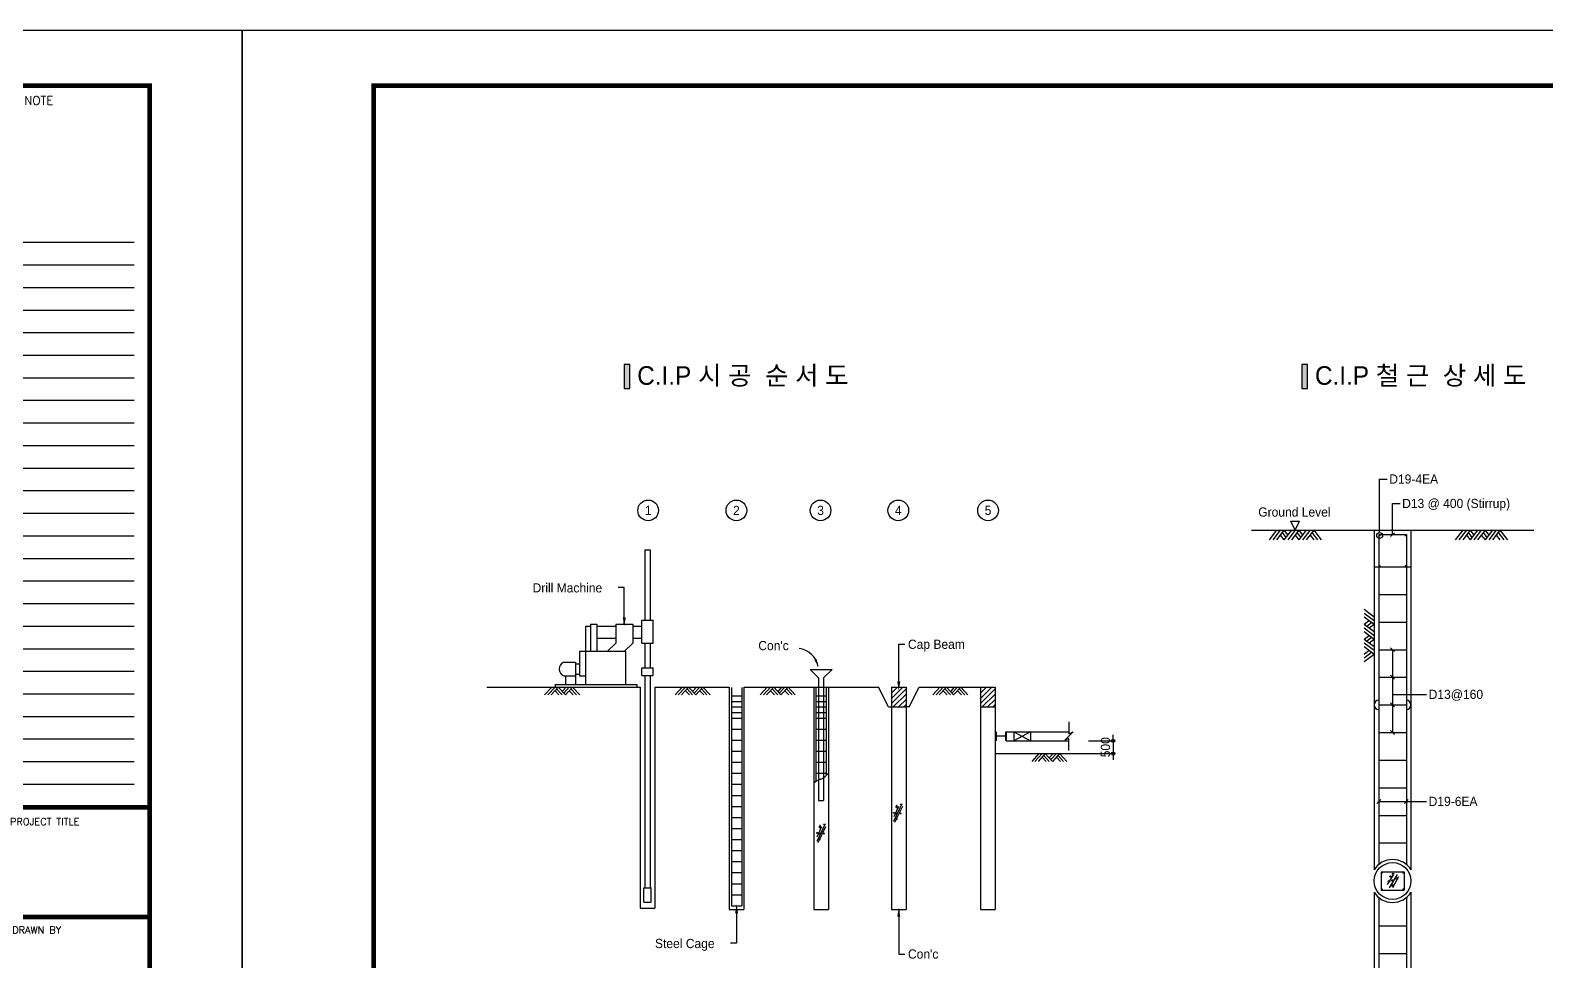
# Model space of a CAD drawing. Header units: millimetres. Extents: x 1073475 to 2890243, y -1340830 to -367733.
# Drawn here: x 2771813 to 2776751, y -370766 to -367733 of the extents above; entities that cross this region are included whole.
import ezdxf
from ezdxf.enums import TextEntityAlignment as Align

# ---------------------------------------------------------------- set-up
doc = ezdxf.new("R2010")
doc.units = ezdxf.units.MM
doc.header["$LTSCALE"] = 50
doc.header["$PDMODE"] = 3
doc.header["$PDSIZE"] = 100
doc.linetypes.add('CENTER2', pattern=[28.575, 19.05, -3.175, 3.175, -3.175])
doc.linetypes.add('HIDDEN2', pattern=[4.7625, 3.175, -1.5875])
doc.layers.get('Defpoints').update_dxf_attribs({"color": 151})
for name, color, linetype in [('1', 1, 'Continuous'), ('11', 11, 'Continuous'), ('4', 4, 'Continuous'), ('5', 6, 'CENTER2'), ('6', 6, 'Continuous'), ('A-SYM', 7, 'Continuous'), ('C-DIM', 7, 'Continuous'), ('C-DIM-1', 9, 'Continuous'), ('DIM', 7, 'Continuous'), ('LIB', 7, 'Continuous'), ('MWO', 5, 'Continuous'), ('TEX', 3, 'Continuous'), ('TEXT', 3, 'Continuous'), ('TEXT1', 7, 'Continuous'), ('TITLE-2', 3, 'Continuous')]:
    doc.layers.add(name, color=color, linetype=linetype)
doc.styles.add('RXHG', font='arial.ttf')
doc.styles.add('RXHS', font='SIMPLEX.SHX', dxfattribs={"bigfont": 'WHGTXT.SHX'})
doc.styles.add('돋움', font='')
doc.styles.get('돋움').set_extended_font_data('Dotum')
doc.dimstyles.new('SAM-상', dxfattribs={"dimscale": 0.1, "dimtxt": 300, "dimasz": 100, "dimexe": 70, "dimexo": 0, "dimgap": 100, "dimtad": 1, "dimdec": 0, "dimzin": 0, "dimdsep": 46, "dimlunit": 6, "dimtxsty": '돋움', "dimblk": 'ORIGIN', "dimcen": 100, "dimclrd": 8, "dimclre": 8, "dimclrt": 1, "dimadec": 0, "dimazin": 0, "dimtfac": 1, "dimtdec": 0, "dimtix": 1, "dimtmove": 2, "dimatfit": 3, "dimfxl": 70, "dimtolj": 1, "dimtzin": 0, "dimlwd": -1, "dimlwe": -1, "dimarcsym": 0})

# ---------------------------------------------------------------- blocks, each defined once
blk = doc.blocks.new('dbox')
at = {"layer": '11'}
for p, q in [((4288, 57600), (81088, 57600)), ((4288, 1800), (4288, 57600)), ((81088, 57600), (81088, 1800))]:
    blk.add_line(p, q, dxfattribs=at)
at = {"layer": '11', "const_width": 150}
blk.add_lwpolyline([(81088, 1800), (4288, 1800), (4288, 57600), (81088, 57600)], close=True, dxfattribs=at)
for points in [[(81088, 34076), (74675, 34076)], [(81088, 30501), (74675, 30501)]]:
    blk.add_lwpolyline(points, dxfattribs=at)
at = {"layer": '4'}
for p, q in [((80586, 52479), (75119, 52479)), ((80586, 51743), (75119, 51743)), ((80586, 51007), (75119, 51007)), ((80586, 50271), (75119, 50271)), ((80586, 49536), (75119, 49536)), ((80586, 48800), (75119, 48800)), ((80586, 48064), (75119, 48064)), ((80586, 47328), (75119, 47328)), ((80586, 46592), (75119, 46592)), ((80586, 45856), (75119, 45856)), ((80586, 45120), (75119, 45120)), ((80586, 44384), (75119, 44384)), ((80586, 43648), (75119, 43648)), ((80586, 42912), (75119, 42912)), ((80586, 42176), (75119, 42176)), ((80586, 41440), (75119, 41440)), ((80586, 40704), (75119, 40704)), ((80586, 39968), (75119, 39968)), ((80586, 39232), (75119, 39232)), ((80586, 38497), (75119, 38497)), ((80586, 37761), (75119, 37761)), ((80586, 37025), (75119, 37025)), ((80586, 36289), (75119, 36289)), ((80586, 35553), (75119, 35553)), ((80586, 34817), (75119, 34817))]:
    blk.add_line(p, q, dxfattribs=at)
at = {"layer": 'TEXT', "color": 7}
for p, q in [((0, 59400), (84100, 59400)), ((0, 0), (0, 59400)), ((84100, 59400), (84100, 0))]:
    blk.add_line(p, q, dxfattribs=at)
at = {"layer": 'TEX', "color": 6, "linetype": 'Continuous', "style": 'RXHG', "width": 1}
for tag, p in [('일자', (76628, 15972)), ('축척', (76628, 13925)), ('설계번호', (76684, 12170))]:
    blk.add_attdef(tag, p, '', height=300, dxfattribs=at)
at = {"layer": 'TEX', "color": 7, "linetype": 'Continuous', "style": 'RXHG', "width": 1}
blk.add_attdef('파일명', (81840, 4453), '', height=300, rotation=90, dxfattribs=at)
at = {"layer": 'TEX', "linetype": 'Continuous', "style": 'RXHG', "width": 1}
for tag, p in [('도면명-1', (77799, 3389)), ('도면명-2', (77799, 2662))]:
    blk.add_attdef(tag, text='', height=400, dxfattribs=at).set_placement(p, align=Align.CENTER)
at = {"layer": 'TEXT1', "style": 'RXHS', "width": 1}
for s, height, p in [('NOTE', 278.6, (77005, 56974)), ('PROJECT TITLE', 231.29, (76539, 33488)), ('DRAWN BY', 231.3, (76609, 29956))]:
    blk.add_text(s, height=height, dxfattribs=at).set_placement(p)
blk = doc.blocks.new('_Origin')
at = {"color": 0, "linetype": 'ByBlock', "lineweight": -2}
blk.add_line((0, 0), (-1, 0), dxfattribs=at)
blk.add_circle((0, 0), 0.5, dxfattribs=at)
blk = doc.blocks.new('*D576')
at = {"layer": 'C-DIM', "color": 8, "transparency": 16777216}
for p, q in [((2775341.5, -370039.3), (2775341.5, -370029.3)), ((2775261.5, -370049.3), (2775348.5, -370049.3)), ((2775261.5, -370090.8), (2775348.5, -370090.8)), ((2775341.5, -370049.3), (2775341.5, -370090.8)), ((2775341.5, -370100.8), (2775341.5, -370110.8))]:
    blk.add_line(p, q, dxfattribs=at)
at = {"layer": 'Defpoints', "color": 0, "transparency": 16777216}
for p in [(2775261.5, -370049.3), (2775261.5, -370090.8), (2775341.5, -370090.8)]:
    blk.add_point(p, dxfattribs=at)
at = {"layer": 'C-DIM', "color": 8, "transparency": 16777216, "xscale": 10, "yscale": 10, "zscale": 10}
for p, rotation in [((2775341.5, -370049.3), 270), ((2775341.5, -370090.8), 90)]:
    blk.add_blockref('_Origin', p, dxfattribs=dict(at, rotation=rotation))
at = {"layer": 'C-DIM', "color": 1, "transparency": 16777216, "insert": (2775316.5, -370070), "char_height": 30, "attachment_point": 5, "rotation": 90, "style": '돋움'}
blk.add_mtext('\\A1;500', dxfattribs=at)

msp = doc.modelspace()

# ---------------------------------------------------------------- hatches: boundary and pattern name
at = {"layer": 'A-SYM'}
for points in [[(2773766.2, -368822), (2773748, -368822), (2773748, -368900.7), (2773766.2, -368900.7)], [(2775975, -368822), (2775956.8, -368822), (2775956.8, -368900.7), (2775975, -368900.7)]]:
    msp.add_hatch(color=2, dxfattribs=at).paths.add_polyline_path(points)

# ---------------------------------------------------------------- linework, layer by layer
at = {"color": 7}
for p, q in [((2775934.6, -369362), (2775920.4, -369333.6)), ((2775934.6, -369362), (2775920.4, -369333.6)), ((2775920.4, -369333.6), (2775948.7, -369333.6)), ((2775920.4, -369333.6), (2775948.7, -369333.6)), ((2775934.6, -369362), (2775948.7, -369333.6)), ((2775934.6, -369362), (2775948.7, -369333.6)), ((2774381.2, -369843.5), (2774381.2, -370244)), ((2774398, -369843.5), (2774398, -370244)), ((2773300.7, -369874.3), (2773800, -369874.3)), ((2773800, -369874.3), (2773800, -370594.3)), ((2773848, -369874.3), (2774090.3, -369874.3)), ((2773848, -369874.3), (2773848, -370594.3)), ((2774090.3, -369874.3), (2774090.3, -370598.8)), ((2774097.5, -369875.1), (2774097.5, -370586.8)), ((2774131.1, -369875.1), (2774131.1, -370586.8)), ((2774138.3, -369874.3), (2774138.3, -370598.8)), ((2774138.3, -369874.3), (2774576.6, -369874.3)), ((2774365.6, -369874.3), (2774365.6, -370598.8)), ((2774372.8, -369875.1), (2774372.8, -370180.9)), ((2774406.4, -369875.1), (2774406.4, -370161.6)), ((2774413.6, -369874.3), (2774413.6, -370598.8)), ((2774618.8, -369874.3), (2774618.8, -370598.8)), ((2774666.8, -369874.3), (2774666.8, -370598.8)), ((2774709.1, -369874.3), (2774957.3, -369874.3)), ((2774909.3, -369938.8), (2774957.3, -369938.8)), ((2773800, -370594.3), (2773848, -370594.3)), ((2774090.3, -370598.8), (2774138.3, -370598.8)), ((2774365.6, -370598.8), (2774413.6, -370598.8)), ((2774618.8, -370598.8), (2774666.8, -370598.8))]:
    msp.add_line(p, q, dxfattribs=at)
for p, q in [((2775792, -369362), (2776712, -369362)), ((2775873.8, -369362), (2775849.5, -369394.4)), ((2775886, -369362), (2775861.7, -369394.4)), ((2775898.1, -369362), (2775873.8, -369394.4)), ((2775886, -369378.2), (2775898.1, -369394.4)), ((2775892, -369370.1), (2775904.2, -369386.3)), ((2775898.1, -369362), (2775910.3, -369378.2)), ((2775922.4, -369362), (2775898.1, -369394.4)), ((2775934.6, -369362), (2775910.3, -369394.4)), ((2775946.7, -369362), (2775922.4, -369394.4)), ((2775934.6, -369378.2), (2775946.7, -369394.4)), ((2775940.6, -369370.1), (2775952.8, -369386.3)), ((2775946.7, -369362), (2775958.9, -369378.2)), ((2775971, -369362), (2775946.7, -369394.4)), ((2775983.2, -369362), (2775958.9, -369394.4)), ((2775995.3, -369362), (2775971, -369394.4)), ((2775983.2, -369378.2), (2775995.3, -369394.4)), ((2775989.2, -369370.1), (2776007.5, -369394.4)), ((2775995.3, -369362), (2776019.6, -369394.4)), ((2776192, -369362), (2776192, -369722)), ((2776192, -369362), (2776192, -370470)), ((2776192, -369362), (2776312, -369362)), ((2776312, -369362), (2776312, -370470)), ((2776480.6, -369362), (2776456.3, -369394.4)), ((2776492.7, -369362), (2776468.4, -369394.4)), ((2776504.9, -369362), (2776480.6, -369394.4)), ((2776492.7, -369378.2), (2776504.9, -369394.4)), ((2776498.8, -369370.1), (2776510.9, -369386.3)), ((2776529.2, -369362), (2776504.9, -369394.4)), ((2776504.9, -369362), (2776517, -369378.2)), ((2776541.3, -369362), (2776517, -369394.4)), ((2776553.5, -369362), (2776529.2, -369394.4)), ((2776541.3, -369378.2), (2776553.5, -369394.4)), ((2776547.4, -369370.1), (2776559.5, -369386.3)), ((2776577.8, -369362), (2776553.5, -369394.4)), ((2776553.5, -369362), (2776565.6, -369378.2)), ((2776589.9, -369362), (2776565.6, -369394.4)), ((2776602.1, -369362), (2776577.8, -369394.4)), ((2776589.9, -369378.2), (2776602.1, -369394.4)), ((2776596, -369370.1), (2776614.2, -369394.4)), ((2776602.1, -369362), (2776626.4, -369394.4)), ((2776192, -369482), (2776312, -369482)), ((2776207, -369572), (2776297, -369572)), ((2776192, -369645.7), (2776159.6, -369621.4)), ((2776192, -369657.9), (2776159.6, -369633.6)), ((2776192, -369670), (2776159.6, -369645.7)), ((2776175.8, -369657.9), (2776159.6, -369670)), ((2776192, -369694.3), (2776159.6, -369670)), ((2776192, -369706.5), (2776159.6, -369682.2)), ((2776192, -369718.6), (2776159.6, -369694.3)), ((2776183.9, -369664), (2776167.7, -369676.1)), ((2776192, -369670), (2776175.8, -369682.2)), ((2776207, -369662), (2776297, -369662)), ((2776175.8, -369706.5), (2776159.6, -369718.6)), ((2776192, -369742.9), (2776159.6, -369718.6)), ((2776192, -369755.1), (2776159.6, -369730.8)), ((2776192, -369767.2), (2776159.6, -369742.9)), ((2776183.9, -369712.6), (2776167.7, -369724.7)), ((2776192, -369718.6), (2776175.8, -369730.8)), ((2776175.8, -369755.1), (2776159.6, -369767.2)), ((2776183.9, -369761.2), (2776159.6, -369779.4)), ((2776192, -369767.2), (2776159.6, -369791.5)), ((2776207, -369752), (2776297, -369752)), ((2776207, -369842), (2776297, -369842)), ((2774608.8, -369938.8), (2774576.6, -369874.3)), ((2774618.8, -369874.3), (2774666.8, -369874.3)), ((2774676.8, -369938.8), (2774709.1, -369874.3)), ((2774909.3, -369874.3), (2774957.3, -369874.3)), ((2774608.8, -369938.8), (2774618.8, -369938.8)), ((2774676.8, -369938.8), (2774666.8, -369938.8)), ((2776207, -369932), (2776297, -369932)), ((2774993.3, -370019.3), (2775197.2, -370019.3)), ((2776207, -370022), (2776297, -370022)), ((2774957.3, -370090.8), (2775305.3, -370090.8)), ((2774993.3, -370049.3), (2775197.2, -370049.3)), ((2776207, -370112), (2776297, -370112)), ((2776207, -370202), (2776297, -370202)), ((2774381.2, -370244), (2774398, -370244)), ((2776207, -370292), (2776297, -370292)), ((2776207, -370382), (2776297, -370382)), ((2776214.5, -370476), (2776214.5, -370536)), ((2776214.5, -370476), (2776289.5, -370476)), ((2776254.1, -370485.4), (2776234.7, -370517.2)), ((2776266.6, -370484.4), (2776241.4, -370528.4)), ((2776289.5, -370476), (2776289.5, -370536)), ((2776214.5, -370536), (2776289.5, -370536)), ((2776271.2, -370492.8), (2776251.3, -370528.1)), ((2776192, -370542.1), (2776192, -372362)), ((2776312, -370542.1), (2776312, -372362)), ((2776207, -370652), (2776297, -370652)), ((2776207, -370742), (2776297, -370742))]:
    msp.add_line(p, q)
at = {"color": 3}
for p, q in [((2776207, -369377), (2776207, -369482)), ((2776207, -369377), (2776297, -369377)), ((2776297, -369377), (2776297, -369482))]:
    msp.add_line(p, q, dxfattribs=at)
at = {"color": 15}
for p, q in [((2776207, -369482), (2776207, -370452.4)), ((2776297, -369482), (2776297, -370452.4)), ((2776207, -370559.7), (2776207, -372272)), ((2776297, -370559.7), (2776297, -372272))]:
    msp.add_line(p, q, dxfattribs=at)
at = {"color": 1}
for p, q in [((2774097.5, -369902.8), (2774131.1, -369902.8)), ((2774097.5, -369920.8), (2774131.1, -369920.8)), ((2774097.5, -369938.8), (2774131.1, -369938.8)), ((2774372.8, -369902.8), (2774406.4, -369902.8)), ((2774372.8, -369920.8), (2774406.4, -369920.8)), ((2774372.8, -369938.8), (2774406.4, -369938.8)), ((2774097.5, -369956.8), (2774131.1, -369956.8)), ((2774097.5, -369974.8), (2774131.1, -369974.8)), ((2774372.8, -369956.8), (2774406.4, -369956.8)), ((2774372.8, -369974.8), (2774406.4, -369974.8)), ((2774097.5, -370010.8), (2774131.1, -370010.8)), ((2774372.8, -370010.8), (2774406.4, -370010.8)), ((2774097.5, -370046.8), (2774131.1, -370046.8)), ((2774097.5, -370082.8), (2774131.1, -370082.8)), ((2774372.8, -370046.8), (2774406.4, -370046.8)), ((2774372.8, -370082.8), (2774406.4, -370082.8)), ((2774097.5, -370118.8), (2774131.1, -370118.8)), ((2774372.8, -370118.8), (2774406.4, -370118.8)), ((2774097.5, -370154.8), (2774131.1, -370154.8)), ((2774097.5, -370190.8), (2774131.1, -370190.8)), ((2774372.8, -370154.8), (2774406.4, -370154.8)), ((2774097.5, -370226.8), (2774131.1, -370226.8)), ((2774097.5, -370262.8), (2774131.1, -370262.8)), ((2774097.5, -370298.8), (2774131.1, -370298.8)), ((2774097.5, -370334.8), (2774131.1, -370334.8)), ((2774097.5, -370370.8), (2774131.1, -370370.8)), ((2774097.5, -370406.8), (2774131.1, -370406.8)), ((2774097.5, -370442.8), (2774131.1, -370442.8)), ((2774097.5, -370478.8), (2774131.1, -370478.8)), ((2774097.5, -370514.8), (2774131.1, -370514.8)), ((2774097.5, -370550.8), (2774131.1, -370550.8)), ((2774097.5, -370586.8), (2774131.1, -370586.8))]:
    msp.add_line(p, q, dxfattribs=at)
at = {"color": 7, "linetype": 'HIDDEN2'}
msp.add_line((2774618.8, -369938.8), (2774666.8, -369938.8), dxfattribs=at)
msp.add_lwpolyline([(2776192, -369362), (2776192, -369722)])
for points, const_width in [([(2776208.5, -369380, 1), (2776211.5, -369380, 1)], 3), ([(2776292.5, -369380, 1), (2776295.5, -369380, 1)], 3), ([(2776208.5, -369479, -1), (2776211.5, -369479, -1)], 3), ([(2776292.5, -369479, -1), (2776295.5, -369479, -1)], 3), ([(2776217.5, -370477.6, -1), (2776217.5, -370480.7, -1)], 2.93), ([(2776286.5, -370477.6, 1), (2776286.5, -370480.7, 1)], 2.93), ([(2776217.5, -370534.5, 1), (2776217.5, -370531.4, 1)], 2.93), ([(2776230.6, -370504.9, 1), (2776230.9, -370504.9, 1)], 0.18), ([(2776241.9, -370492.4, 1), (2776242.2, -370492.4, 1)], 0.18), ([(2776242.9, -370516.7, 1), (2776243.2, -370516.7, 1)], 0.18), ([(2776247.8, -370508.1, 1), (2776248.1, -370508.1, 1)], 0.18), ([(2776248.5, -370494.9, 1), (2776248.8, -370494.9, 1)], 0.18), ([(2776276.6, -370509.6, 1), (2776276.9, -370509.6, 1)], 0.18), ([(2776286.5, -370534.5, -1), (2776286.5, -370531.4, -1)], 2.93)]:
    msp.add_lwpolyline(points, format="xyb", close=True, dxfattribs=dict(const_width=const_width))
for centre, radius in [((2776252, -370506), 60), ((2776253.7, -370483), 2.28), ((2776240.2, -370507.3), 2.48), ((2776245.1, -370491.3), 2.21), ((2776251.1, -370520.2), 2.28), ((2776251.5, -370504.5), 1.86), ((2776265.8, -370497.9), 2.78)]:
    msp.add_circle(centre, radius)
for centre, radius, start, end in [((2776207, -369932), 15, 90, 270), ((2776297, -369932), 15, 270, 90), ((2776252, -370506), 70, 31.0027, 148.9973), ((2776252, -370506), 70, 211.0027, 328.9973)]:
    msp.add_arc(centre, radius, start, end)
at = {"layer": '1'}
for p, q in [((2773512.1, -369874.3), (2773488.8, -369899.7)), ((2773522.5, -369874.3), (2773499.2, -369899.7)), ((2773533, -369874.3), (2773509.6, -369899.7)), ((2773522.5, -369885.6), (2773535.5, -369899.7)), ((2773527.8, -369880), (2773545.9, -369899.7)), ((2773533, -369874.3), (2773556.3, -369899.7)), ((2773558.8, -369874.3), (2773545.9, -369888.4)), ((2773569.2, -369874.3), (2773551.1, -369894)), ((2773579.7, -369874.3), (2773556.3, -369899.7)), ((2773569.2, -369885.6), (2773582.2, -369899.7)), ((2773574.5, -369880), (2773592.6, -369899.7)), ((2773579.7, -369874.3), (2773603, -369899.7)), ((2773937.1, -369874.3), (2773913.7, -369899.7)), ((2773947.5, -369874.3), (2773924.2, -369899.7)), ((2773957.9, -369874.3), (2773934.6, -369899.7)), ((2773947.5, -369885.6), (2773960.4, -369899.7)), ((2773952.7, -369880), (2773970.9, -369899.7)), ((2773957.9, -369874.3), (2773981.3, -369899.7)), ((2773983.8, -369874.3), (2773970.9, -369888.4)), ((2773994.2, -369874.3), (2773976.1, -369894)), ((2774004.6, -369874.3), (2773981.3, -369899.7)), ((2773994.2, -369885.6), (2774007.1, -369899.7)), ((2773999.4, -369880), (2774017.6, -369899.7)), ((2774004.6, -369874.3), (2774028, -369899.7)), ((2774214.4, -369874.3), (2774191.1, -369899.7)), ((2774224.8, -369874.3), (2774201.5, -369899.7)), ((2774235.3, -369874.3), (2774211.9, -369899.7)), ((2774224.8, -369885.6), (2774237.8, -369899.7)), ((2774230, -369880), (2774248.2, -369899.7)), ((2774235.3, -369874.3), (2774258.6, -369899.7)), ((2774261.1, -369874.3), (2774248.2, -369888.4)), ((2774271.5, -369874.3), (2774253.4, -369894)), ((2774282, -369874.3), (2774258.6, -369899.7)), ((2774271.5, -369885.6), (2774284.5, -369899.7)), ((2774276.7, -369880), (2774294.9, -369899.7)), ((2774282, -369874.3), (2774305.3, -369899.7)), ((2774777.1, -369874.3), (2774753.8, -369899.7)), ((2774787.6, -369874.3), (2774764.2, -369899.7)), ((2774798, -369874.3), (2774774.6, -369899.7)), ((2774787.6, -369885.6), (2774800.5, -369899.7)), ((2774792.8, -369880), (2774810.9, -369899.7)), ((2774798, -369874.3), (2774821.3, -369899.7)), ((2774823.8, -369874.3), (2774810.9, -369888.4)), ((2774834.3, -369874.3), (2774816.1, -369894)), ((2774844.7, -369874.3), (2774821.3, -369899.7)), ((2774834.3, -369885.6), (2774847.2, -369899.7)), ((2774839.5, -369880), (2774857.6, -369899.7)), ((2774844.7, -369874.3), (2774868, -369899.7)), ((2775099.5, -370090.8), (2775076.2, -370116.2)), ((2775109.9, -370090.8), (2775086.6, -370116.2)), ((2775120.3, -370090.8), (2775097, -370116.2)), ((2775120.3, -370090.8), (2775143.7, -370116.2)), ((2775146.2, -370090.8), (2775133.3, -370104.9)), ((2775156.6, -370090.8), (2775138.5, -370110.5)), ((2775167, -370090.8), (2775143.7, -370116.2)), ((2775167, -370090.8), (2775190.4, -370116.2)), ((2775109.9, -370102.1), (2775122.8, -370116.2)), ((2775115.1, -370096.5), (2775133.3, -370116.2)), ((2775156.6, -370102.1), (2775169.5, -370116.2)), ((2775161.8, -370096.5), (2775180, -370116.2))]:
    msp.add_line(p, q, dxfattribs=at)
at = {"layer": '4'}
for p, q in [((2773815, -369426.8), (2773815, -369656)), ((2773833, -369426.8), (2773833, -369656)), ((2773621.6, -369675.6), (2773621.6, -369865.3)), ((2773621.6, -369675.6), (2773638.1, -369675.6)), ((2773638.1, -369668.5), (2773638.1, -369757.6)), ((2773638.1, -369668.5), (2773658.9, -369668.5)), ((2773658.9, -369668.5), (2773658.9, -369757.6)), ((2773658.9, -369675.6), (2773720.8, -369675.6)), ((2773720.8, -369668.5), (2773720.8, -369730.3)), ((2773720.8, -369668.5), (2773776.1, -369668.5)), ((2773776.1, -369668.5), (2773776.1, -369730.3)), ((2773776.1, -369675.6), (2773806, -369675.6)), ((2773806, -369731.3), (2773806, -369656)), ((2773806, -369656), (2773842, -369656)), ((2773842, -369731.3), (2773842, -369656)), ((2773658.9, -369714.4), (2773720.8, -369714.4)), ((2773720.8, -369730.3), (2773692.8, -369757.6)), ((2773776.1, -369730.3), (2773748, -369757.6)), ((2773776.1, -369714.4), (2773806, -369714.4)), ((2773806, -369731.3), (2773842, -369731.3)), ((2773815, -369731.3), (2773815, -369810.7)), ((2773833, -369731.3), (2773833, -369810.7)), ((2773551.1, -369792.7), (2773589.3, -369792.7)), ((2773589.3, -369792.7), (2773589.3, -369865.3)), ((2773602.2, -369757.6), (2773602.2, -369837.3)), ((2773753, -369757.6), (2773602.2, -369757.6)), ((2773753, -369865.3), (2773753, -369757.6)), ((2773551.1, -369837.3), (2773589.3, -369837.3)), ((2773556.8, -369837.3), (2773556.8, -369865.3)), ((2773589.3, -369798.5), (2773602.2, -369798.5)), ((2773589.3, -369831.5), (2773602.2, -369831.5)), ((2773602.2, -369837.3), (2773621.6, -369837.3)), ((2773806, -369836.5), (2773806, -369810.7)), ((2773806, -369810.7), (2773842, -369810.7)), ((2773806, -369836.5), (2773842, -369836.5)), ((2773815, -369836.5), (2773815, -370528.3)), ((2773833, -369836.5), (2773833, -370528.3)), ((2773842, -369836.5), (2773842, -369810.7)), ((2773811.6, -370575.5), (2773811.6, -370528.3)), ((2773811.6, -370528.3), (2773835.6, -370528.3)), ((2773835.6, -370575.5), (2773835.6, -370528.3)), ((2773811.6, -370575.5), (2773835.6, -370575.5))]:
    msp.add_line(p, q, dxfattribs=at)
at = {"layer": '4', "color": 7, "linetype": 'Continuous'}
for p, q in [((2774909.3, -369874.3), (2774909.3, -370598.5)), ((2774957.3, -369874.3), (2774957.3, -370598.5)), ((2774959.7, -370019.3), (2774959.7, -370049.3)), ((2774990.9, -370019.3), (2774990.9, -370049.3)), ((2774993.3, -370019.3), (2774993.3, -370049.3)), ((2775017.3, -370019.3), (2775017.3, -370049.3)), ((2775072, -370019.3), (2775072, -370049.3))]:
    msp.add_line(p, q, dxfattribs=at)
at = {"layer": '4', "color": 7}
msp.add_line((2774909.3, -370598.5), (2774957.3, -370598.5), dxfattribs=at)
at = {"layer": '4'}
msp.add_arc((2773560, -369815), 24, 111.7602, 248.2398, dxfattribs=at)
at = {"layer": '5'}
for p, q in [((2773523, -369865.3), (2773789.3, -369865.3)), ((2773523, -369865.3), (2773523, -369874.3)), ((2773789.3, -369865.3), (2773789.3, -369874.3))]:
    msp.add_line(p, q, dxfattribs=at)
at = {"layer": '6', "color": 13}
for centre in [(2773826.1, -369298), (2774113.6, -369298), (2774387.8, -369298), (2774641.1, -369298), (2774933.7, -369298)]:
    msp.add_circle(centre, 33.6, dxfattribs=at)
at = {"layer": 'A-SYM', "color": 2}
for points in [[(2773766.2, -368822), (2773748, -368822), (2773748, -368900.7), (2773766.2, -368900.7)], [(2775975, -368822), (2775956.8, -368822), (2775956.8, -368900.7), (2775975, -368900.7)]]:
    msp.add_lwpolyline(points, close=True, dxfattribs=at)
at = {"layer": 'C-DIM-1'}
for p, q in [((2776210, -369195.7), (2776234.6, -369195.7)), ((2776210, -369370.4), (2776210, -369195.7)), ((2776252, -369275.3), (2776276.6, -369275.3)), ((2776252, -369377), (2776252, -369275.3)), ((2776245.7, -369383.3), (2776258.4, -369370.6)), ((2773748.4, -369549.2), (2773728.4, -369549.2)), ((2773748.4, -369666.2), (2773748.4, -369549.2)), ((2774642.8, -369734.3), (2774662.8, -369734.3)), ((2774642.8, -369875.7), (2774642.8, -369734.3)), ((2776245.7, -369745.6), (2776258.4, -369758.3)), ((2776252, -369752), (2776252, -370022)), ((2776245.7, -369835.6), (2776258.4, -369848.3)), ((2776245.7, -369925.6), (2776258.4, -369938.3)), ((2776252, -369897.6), (2776363.1, -369897.6)), ((2776245.7, -370015.6), (2776258.4, -370028.3)), ((2776200.7, -370252.9), (2776213.4, -370240.2)), ((2776290.7, -370252.9), (2776303.4, -370240.2)), ((2776207, -370246.5), (2776363.1, -370246.5)), ((2774114.3, -370591.5), (2774114.3, -370708.5)), ((2774642.8, -370602.5), (2774642.8, -370744)), ((2774114.3, -370708.5), (2774094.3, -370708.5)), ((2774642.8, -370744), (2774662.8, -370744))]:
    msp.add_line(p, q, dxfattribs=at)
msp.add_circle((2776210, -369380), 9.61, dxfattribs=at)
for points in [[(2773743.4, -369646.2), (2773753.4, -369646.2), (2773748.4, -369676.2)], [(2774647.8, -369855.7), (2774637.8, -369855.7), (2774642.8, -369885.7)], [(2774109.3, -370611.5), (2774119.3, -370611.5), (2774114.3, -370581.5)], [(2774647.8, -370622.5), (2774637.8, -370622.5), (2774642.8, -370592.5)]]:
    msp.add_solid(points, dxfattribs=at)
at = {"layer": 'DIM'}
for p, q in [((2774353.8, -369816.1), (2774425.4, -369816.1)), ((2774381.2, -369843.5), (2774353.8, -369816.1)), ((2774398, -369843.5), (2774425.4, -369816.1)), ((2774618.8, -369910.8), (2774655.7, -369874.3)), ((2774618.8, -369893.9), (2774638.6, -369874.3)), ((2774618.8, -369927.6), (2774666.8, -369880.1)), ((2774909.3, -369910.8), (2774946.1, -369874.3)), ((2774909.3, -369893.9), (2774929.1, -369874.3)), ((2774909.3, -369927.6), (2774957.3, -369880.1)), ((2774624.6, -369938.8), (2774666.8, -369897)), ((2774641.7, -369938.8), (2774666.8, -369913.9)), ((2774658.8, -369938.8), (2774666.8, -369930.8)), ((2774915.1, -369938.8), (2774957.3, -369897)), ((2774932.2, -369938.8), (2774957.3, -369913.9)), ((2774949.2, -369938.8), (2774957.3, -369930.8)), ((2775197.2, -369987.1), (2775197.2, -370026)), ((2774990.9, -370034.3), (2774959.7, -370034.3)), ((2775017.3, -370019.3), (2775072, -370049.3)), ((2775072, -370019.3), (2775017.3, -370049.3)), ((2775210.7, -370020.2), (2775183.8, -370047)), ((2775197.2, -370041.2), (2775183.8, -370047)), ((2775197.2, -370026), (2775210.7, -370020.2)), ((2775197.2, -370080.1), (2775197.2, -370041.2))]:
    msp.add_line(p, q, dxfattribs=at)
msp.add_lwpolyline([(2774365.6, -370186), (2774371.1, -370182), (2774375.7, -370179), (2774379.6, -370176.9), (2774382.8, -370175.5), (2774385.6, -370174.6), (2774387.9, -370174), (2774390, -370173.5), (2774391.9, -370173), (2774393.8, -370172.2), (2774395.7, -370171.1), (2774397.8, -370169.6), (2774400.1, -370167.7), (2774402.7, -370165.2), (2774405.8, -370162.2), (2774409.4, -370158.5), (2774413.6, -370154.1)], dxfattribs=at)
msp.add_arc((2774309.3, -369819.3), 71.7, 10.0033, 83.2841, dxfattribs=at)
at = {"layer": 'DIM', "color": 0}
msp.add_solid([(2774375.6, -369782.9), (2774368, -369785.6), (2774379.9, -369806.8)], dxfattribs=at)
at = {"layer": 'MWO', "color": 4}
msp.add_line((2773815, -369426.8), (2773833, -369426.8), dxfattribs=at)
at = {"layer": 'MWO', "color": 2}
for p, q in [((2774652.8, -370254.2), (2774625.6, -370311.9)), ((2774641.5, -370263.5), (2774626.3, -370297.3)), ((2774654.6, -370263.5), (2774628.8, -370315.5)), ((2774402.7, -370319.8), (2774375.5, -370377.5)), ((2774391.4, -370329.1), (2774376.2, -370362.9)), ((2774404.5, -370329.1), (2774378.7, -370381.1))]:
    msp.add_line(p, q, dxfattribs=at)
for points in [[(2774634.4, -370266.2, 0.160802), (2774635.1, -370266.3, 0.106236), (2774636, -370265.8, 0.070661), (2774636.8, -370265, 0.056941), (2774637.4, -370263.8, 0.056941), (2774637.8, -370262.5, 0.070661), (2774637.8, -370261.3, 0.106236), (2774637.5, -370260.4, 0.160802), (2774636.9, -370259.9, 0.160802), (2774636.2, -370259.9, 0.106236), (2774635.3, -370260.4, 0.070661), (2774634.6, -370261.2, 0.056941), (2774633.9, -370262.4, 0.056941), (2774633.6, -370263.7, 0.070661), (2774633.5, -370264.8, 0.106236), (2774633.9, -370265.8, 0.160802)], [(2774384.3, -370331.8, 0.160802), (2774385, -370331.9, 0.106236), (2774385.9, -370331.4, 0.070661), (2774386.7, -370330.6, 0.056941), (2774387.3, -370329.4, 0.056941), (2774387.7, -370328.1, 0.070661), (2774387.7, -370326.9, 0.106236), (2774387.4, -370326, 0.160802), (2774386.8, -370325.5, 0.160802), (2774386.1, -370325.5, 0.106236), (2774385.2, -370326, 0.070661), (2774384.5, -370326.8, 0.056941), (2774383.8, -370328, 0.056941), (2774383.5, -370329.3, 0.070661), (2774383.4, -370330.4, 0.106236), (2774383.8, -370331.4, 0.160802)]]:
    msp.add_lwpolyline(points, format="xyb", close=True, dxfattribs=at)
for centre, radius in [((2774626.7, -370283.9), 1.54), ((2774633.1, -370285.2), 2.17), ((2774649, -370285.9), 1.47), ((2774648.3, -370256.1), 0.541), ((2774398.2, -370321.7), 0.541), ((2774635.1, -370304.8), 1.35), ((2774376.6, -370349.5), 1.54), ((2774383, -370350.8), 2.17), ((2774385, -370370.4), 1.35), ((2774398.9, -370351.5), 1.47)]:
    msp.add_circle(centre, radius, dxfattribs=at)

# ---------------------------------------------------------------- block references
at = {"xscale": 0.1, "yscale": 0.1, "zscale": 0.1}
for p in [(2764092.7, -373673.1), (2772502.7, -373673.1)]:
    msp.add_blockref('dbox', p, dxfattribs=at)

# ---------------------------------------------------------------- texts
at = {"layer": 'C-DIM', "style": '돋움'}
for s, p in [('1', (2773826.1, -369298)), ('2', (2774113.6, -369298)), ('3', (2774387.8, -369298)), ('4', (2774641.1, -369298)), ('5', (2774933.7, -369298))]:
    msp.add_text(s, height=30, dxfattribs=at).set_placement(p, align=Align.MIDDLE)
for s, p in [('Drill Machine', (2773449.5, -369550.4)), ("Con'c", (2774185.1, -369738.6)), ('Cap Beam', (2774672.8, -369734.3)), ('Steel Cage', (2773848.4, -370709.7)), ("Con'c", (2774672.8, -370744))]:
    msp.add_text(s, height=30, dxfattribs=at).set_placement(p, align=Align.MIDDLE_LEFT)
at = {"layer": 'LIB', "color": 3, "style": '돋움'}
for s, p in [('D19-4EA', (2776241.3, -369195.7)), ('D13 @ 400 (Stirrup)', (2776283.3, -369275.3)), ('D13@160', (2776369.7, -369897.6)), ('D19-6EA', (2776369.7, -370246.5))]:
    msp.add_text(s, height=30, dxfattribs=at).set_placement(p, align=Align.MIDDLE_LEFT)
msp.add_text('Ground Level', height=30, dxfattribs=at).set_placement((2775814.3, -369318.3))
at = {"layer": 'TITLE-2', "style": '돋움'}
for s, p in [('C.I.P 시 공  순 서 도', (2773790.4, -368888.6)), ('C.I.P 철 근  상 세 도', (2775999.2, -368888.6))]:
    msp.add_text(s, height=60.606, dxfattribs=at).set_placement(p)

# ---------------------------------------------------------------- dimensions: what is measured, and where the dimension line sits
at = {"layer": 'C-DIM'}
dim = msp.add_linear_dim(base=(2775341.5, -370090.8), p1=(2775261.5, -370049.3), p2=(2775261.5, -370090.8), angle=270, text='500', dimstyle='SAM-상', dxfattribs=at)
dim.commit()
dim.dimension.update_dxf_attribs({"geometry": '*D576', "text_midpoint": (2775316.5, -370070)})

doc.saveas('drawing.dxf')
